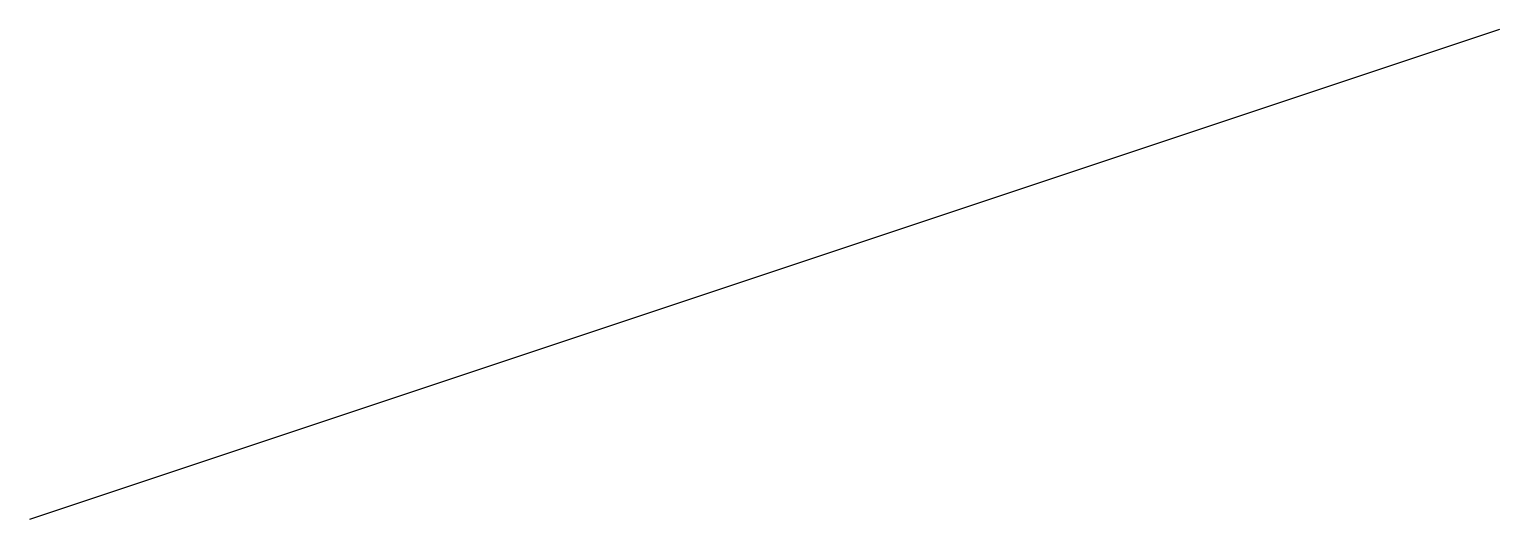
# Model space of a CAD drawing. Extents: x -150 to 150, y 100 to 200.
import ezdxf

# ---------------------------------------------------------------- set-up
doc = ezdxf.new("R2010")
doc.units = 0
doc.layers.add('MODELSKETCH_VISIBLE', color=7, linetype='CONTINUOUS')

msp = doc.modelspace()

# ---------------------------------------------------------------- linework, layer by layer
at = {"layer": 'MODELSKETCH_VISIBLE'}
msp.add_line((150, 200), (-150, 100), dxfattribs=at)

doc.saveas('drawing.dxf')
